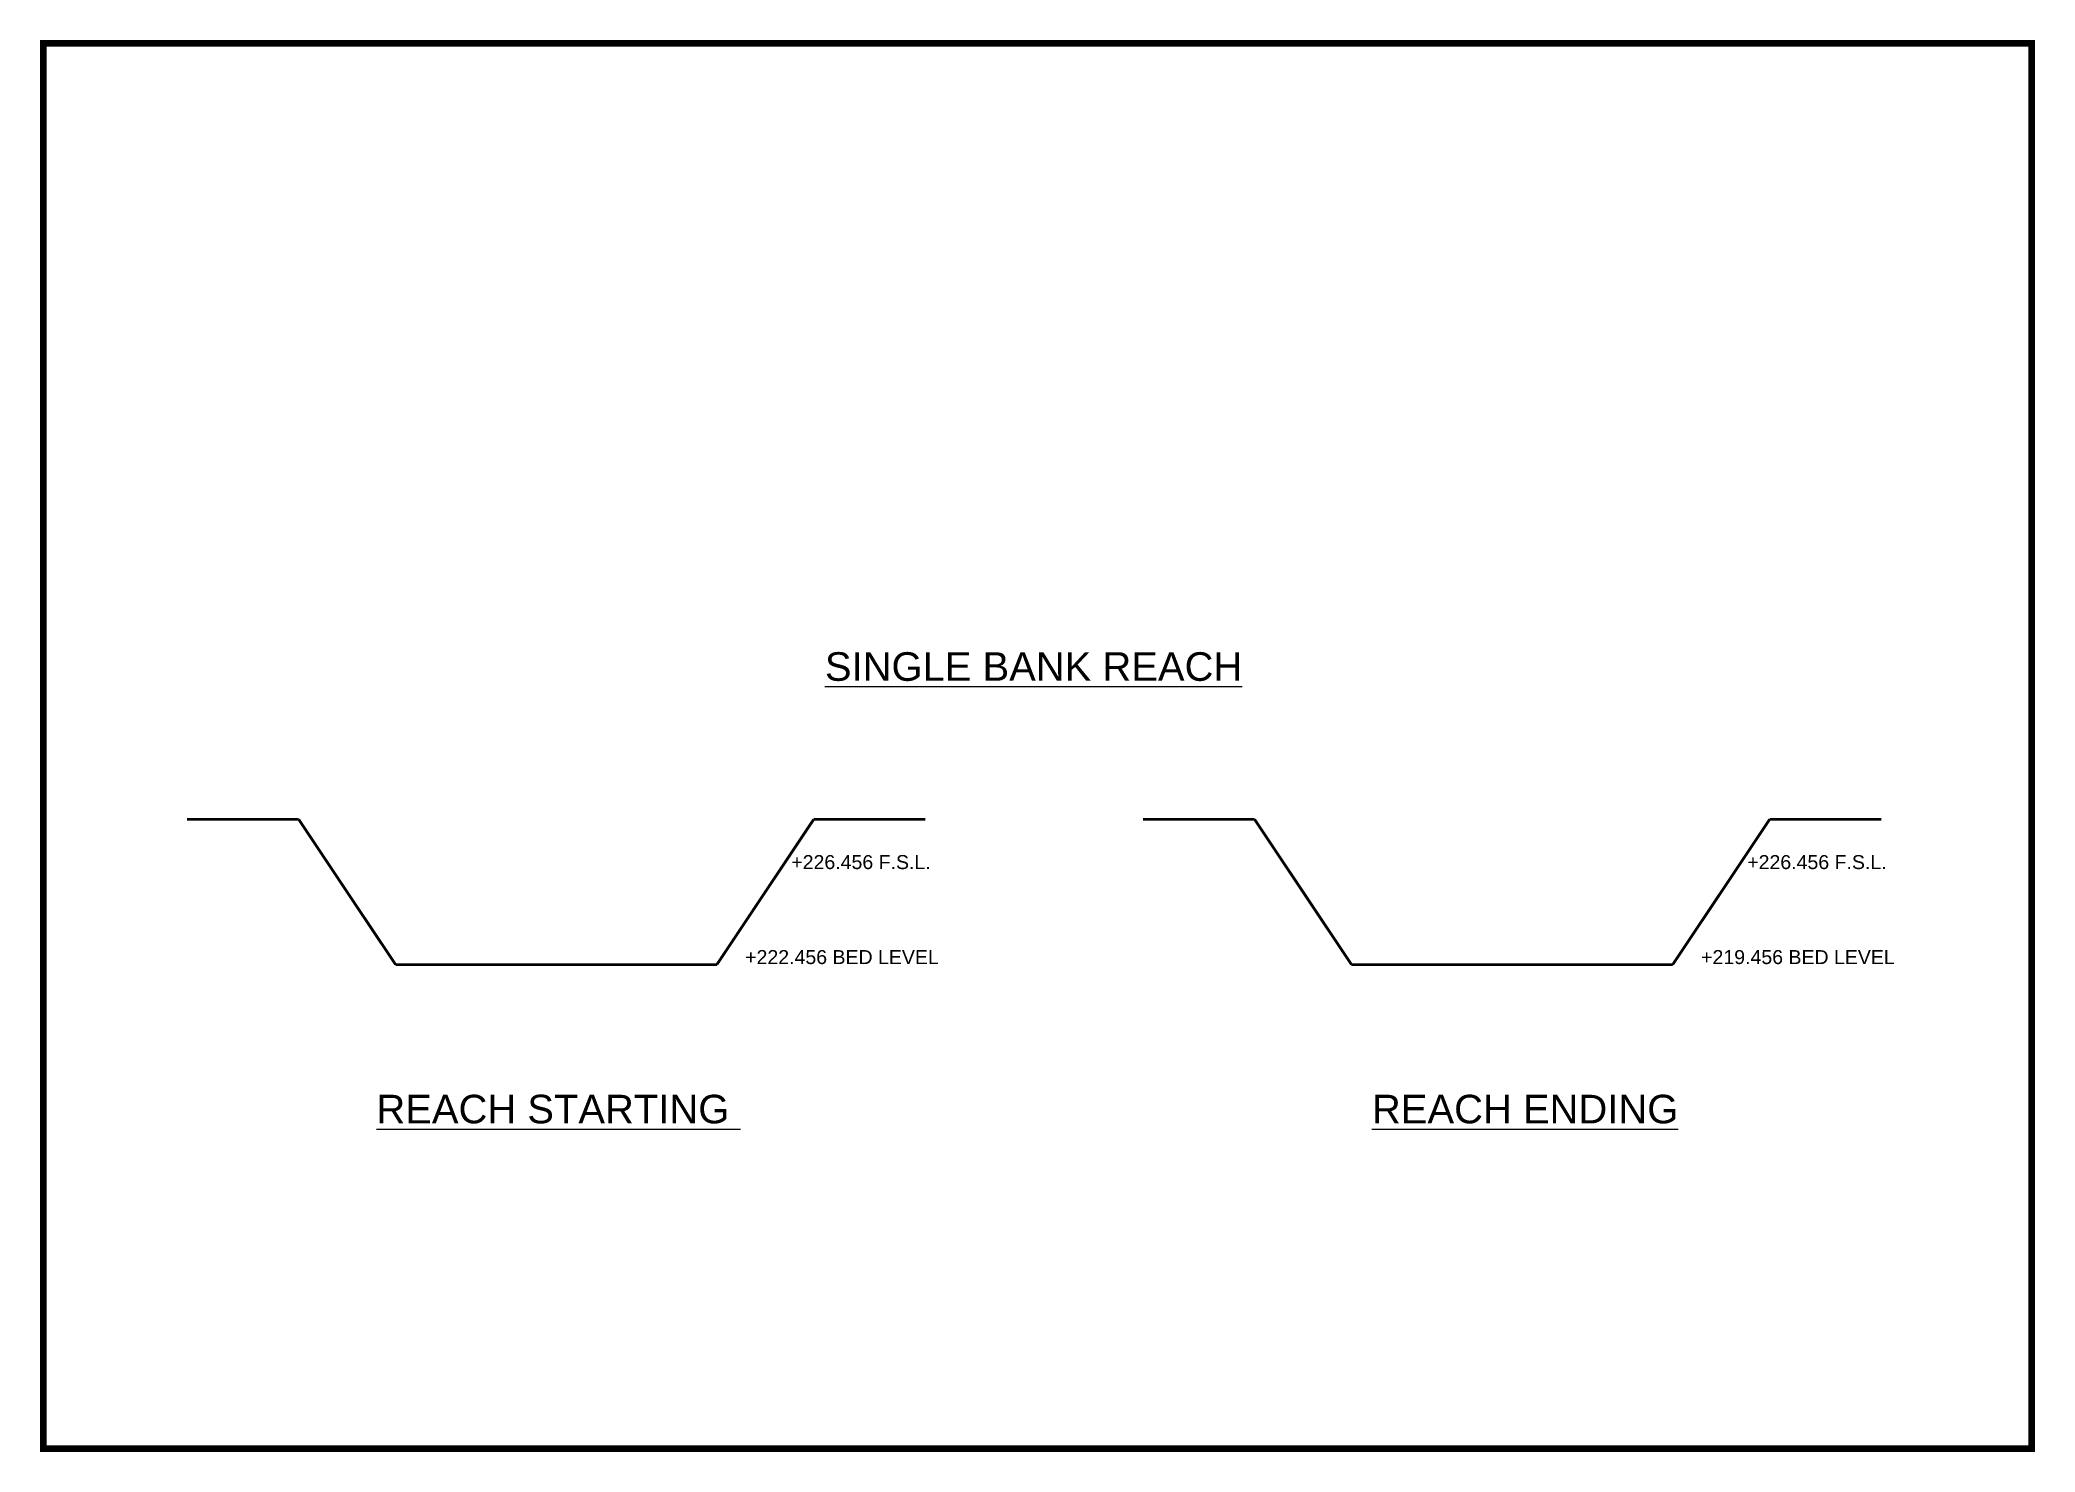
# Model space of a CAD drawing. Header units: inches. Extents: x 5497 to 5795, y 149 to 360.
import ezdxf

# ---------------------------------------------------------------- set-up
doc = ezdxf.new("R2010")
doc.units = ezdxf.units.IN
doc.header["$MEASUREMENT"] = 0
doc.layers.add('TEXT', color=5, linetype='Continuous')
doc.styles.get("Standard").update_dxf_attribs({"font": 'arial.ttf'})

msp = doc.modelspace()

# ---------------------------------------------------------------- linework, layer by layer
at = {"layer": 'TEXT', "color": 86, "lineweight": 25, "ltscale": 0.2}
for p, q in [((5549.78, 221.57), (5597.76, 221.57)), ((5692.55, 221.57), (5740.53, 221.57))]:
    msp.add_line(p, q, dxfattribs=at)
at = {"layer": 'TEXT', "lineweight": 25, "ltscale": 0.2, "const_width": 1}
msp.add_lwpolyline([(5497.15, 359.23), (5794.15, 359.23), (5794.15, 149.23), (5497.15, 149.23)], close=True, dxfattribs=at)
at = {"layer": 'TEXT', "color": 86, "lineweight": 25, "ltscale": 0.2, "const_width": 0.417}
for points in [[(5535.3, 243.27), (5518.61, 243.27)], [(5549.78, 221.57), (5535.3, 243.27)], [(5597.76, 221.57), (5612.23, 243.27)], [(5612.23, 243.27), (5597.76, 221.57), (5612.23, 243.27)], [(5612.23, 243.27), (5628.92, 243.27)], [(5678.08, 243.27), (5661.39, 243.27)], [(5692.55, 221.57), (5678.08, 243.27)], [(5740.53, 221.57), (5755.01, 243.27)], [(5755.01, 243.27), (5740.53, 221.57), (5755.01, 243.27)], [(5755.01, 243.27), (5771.7, 243.27)], [(5597.76, 221.57), (5549.78, 221.57)], [(5740.53, 221.57), (5692.55, 221.57)]]:
    msp.add_lwpolyline(points, dxfattribs=at)

# ---------------------------------------------------------------- texts
at = {"layer": 'TEXT', "color": 86, "lineweight": 25, "ltscale": 0.2}
for s, height, p in [('%%USINGLE BANK REACH', 4.272, (5613.9, 263.97)), ('+226.456 F.S.L.', 2.0864, (5608.88, 235.84)), ('+226.456 F.S.L.', 2.0864, (5751.66, 235.84)), ('+222.456 BED LEVEL', 2.0864, (5601.99, 221.65)), ('+219.456 BED LEVEL', 2.0864, (5744.77, 221.65)), ('%%UREACH STARTING ', 4.272, (5546.91, 197.85)), ('%%UREACH ENDING', 4.272, (5695.61, 197.85))]:
    msp.add_text(s, height=height, dxfattribs=at).set_placement(p)

doc.saveas('drawing.dxf')
